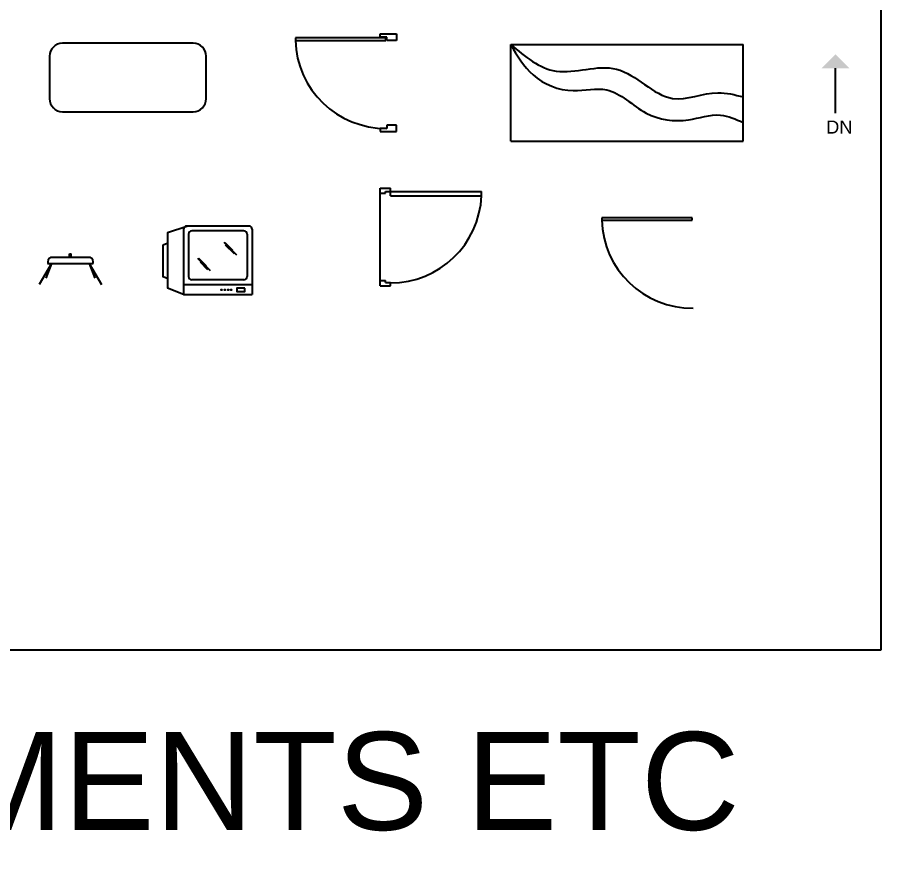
# Model space of a CAD drawing. Header units: metres. Extents: x 3586 to 7307, y 3108 to 6437.
# Drawn here: x 4054.568 to 4055.301, y 3257.747 to 3258.459 of the extents above; entities that cross this region are included whole.
import ezdxf

# ---------------------------------------------------------------- set-up
doc = ezdxf.new("R2010")
doc.units = ezdxf.units.M
doc.linetypes.add('DASHED', pattern=[0.75, 0.5, -0.25])
doc.layers.add('DOORS', color=170, linetype='Continuous')
doc.layers.add('FURNITURE', color=40, linetype='Continuous')
doc.styles.get("Standard").update_dxf_attribs({"font": 'arial.ttf'})

msp = doc.modelspace()

# ---------------------------------------------------------------- hatches: boundary and pattern name
msp.add_hatch(color=256).paths.add_polyline_path([(4055.26228, 3258.42782), (4055.27402, 3258.41608), (4055.25054, 3258.41608)])

# ---------------------------------------------------------------- linework, layer by layer
for p, q in [((4055.30053, 3258.89069), (4055.30053, 3257.92228)), ((4054.71745, 3258.43723), (4054.60677, 3258.43723)), ((4054.98675, 3258.43603), (4055.1839, 3258.43603)), ((4054.98675, 3258.35406), (4054.98675, 3258.43603)), ((4055.1839, 3258.35406), (4055.1839, 3258.43603)), ((4054.5957, 3258.42616), (4054.5957, 3258.39019)), ((4054.72852, 3258.39019), (4054.72852, 3258.42616)), ((4055.26228, 3258.37784), (4055.26228, 3258.41608)), ((4054.60677, 3258.37912), (4054.71745, 3258.37912)), ((4054.98675, 3258.35406), (4055.1839, 3258.35406)), ((4055.30053, 3257.92228), (4053.86231, 3257.92228))]:
    msp.add_line(p, q)
for centre, start, end in [((4054.60677, 3258.42616), 90, 180), ((4054.71745, 3258.42616), 0, 90), ((4054.60677, 3258.39019), 180, 270), ((4054.71745, 3258.39019), 270, 0)]:
    msp.add_arc(centre, 0.01107, start, end)
for points in [[(4054.98675, 3258.43603), (4055.02524, 3258.41363), (4055.07645, 3258.41523), (4055.12405, 3258.39047), (4055.16246, 3258.39526), (4055.1839, 3258.39166)], [(4054.98675, 3258.43603), (4055.00574, 3258.41032), (4055.03984, 3258.39705), (4055.06815, 3258.39763), (4055.10166, 3258.37802), (4055.13748, 3258.37225), (4055.16464, 3258.37629), (4055.1839, 3258.36994)]]:
    msp.add_spline(points, degree=3)
at = {"layer": 'DOORS'}
for p, q in [((4054.80415, 3258.44176), (4054.80415, 3258.43968)), ((4054.80415, 3258.43968), (4054.88091, 3258.43968)), ((4054.88091, 3258.44176), (4054.80417, 3258.44176)), ((4054.87607, 3258.44522), (4054.8899, 3258.44522)), ((4054.87607, 3258.44245), (4054.87607, 3258.44522)), ((4054.8816, 3258.44245), (4054.87607, 3258.44245)), ((4054.88091, 3258.43968), (4054.88091, 3258.44176)), ((4054.8816, 3258.43968), (4054.8816, 3258.44245)), ((4054.8899, 3258.43968), (4054.8816, 3258.43968)), ((4054.8899, 3258.44522), (4054.8899, 3258.43968)), ((4054.8899, 3258.36774), (4054.8816, 3258.36774)), ((4054.8816, 3258.36774), (4054.8816, 3258.36497)), ((4054.8899, 3258.3622), (4054.8899, 3258.36774)), ((4054.87607, 3258.36497), (4054.87607, 3258.3622)), ((4054.8816, 3258.36497), (4054.87607, 3258.36497)), ((4054.87607, 3258.3622), (4054.8899, 3258.3622)), ((4054.87604, 3258.23135), (4054.87604, 3258.31433)), ((4054.87604, 3258.31433), (4054.88494, 3258.31433)), ((4054.88494, 3258.30767), (4054.88494, 3258.31433)), ((4054.87604, 3258.30989), (4054.88049, 3258.30989)), ((4054.88049, 3258.31137), (4054.962, 3258.31137)), ((4054.88049, 3258.30989), (4054.88049, 3258.31137)), ((4054.88494, 3258.30767), (4054.962, 3258.30767)), ((4054.962, 3258.30767), (4054.962, 3258.31137)), ((4055.06396, 3258.28914), (4055.06396, 3258.28706)), ((4055.06396, 3258.28706), (4055.14072, 3258.28706)), ((4055.14072, 3258.28914), (4055.06398, 3258.28914)), ((4055.14072, 3258.28706), (4055.14072, 3258.28914)), ((4054.87604, 3258.23579), (4054.88049, 3258.23579)), ((4054.88049, 3258.23431), (4054.88049, 3258.23579)), ((4054.88049, 3258.23431), (4054.88494, 3258.23431)), ((4054.88494, 3258.23135), (4054.88494, 3258.23431)), ((4054.87604, 3258.23135), (4054.88494, 3258.23135))]:
    msp.add_line(p, q, dxfattribs=at)
at = {"layer": 'DOORS', "linetype": 'DASHED'}
for centre in [(4054.88091, 3258.44176), (4055.14072, 3258.28914)]:
    msp.add_arc(centre, 0.07679, 181.54866, 270.51616, dxfattribs=at)
at = {"layer": 'DOORS'}
msp.add_arc((4054.88494, 3258.311), 0.07713, 270, 357.5224, dxfattribs=at)
at = {"layer": 'FURNITURE'}
for p, q in [((4054.6956, 3258.27656), (4054.71209, 3258.28209)), ((4054.70933, 3258.27933), (4054.70933, 3258.22398)), ((4054.76467, 3258.28209), (4054.71209, 3258.28209)), ((4054.76052, 3258.27794), (4054.71624, 3258.27794)), ((4054.76744, 3258.27933), (4054.76744, 3258.22398)), ((4054.6956, 3258.27656), (4054.6956, 3258.22952)), ((4054.71348, 3258.27517), (4054.71348, 3258.2392)), ((4054.76329, 3258.27517), (4054.76329, 3258.2392)), ((4054.6956, 3258.26719), (4054.69188, 3258.26581)), ((4054.69188, 3258.26581), (4054.69188, 3258.23888)), ((4054.59684, 3258.25573), (4054.63005, 3258.25573)), ((4054.61275, 3258.25849), (4054.61414, 3258.25849)), ((4054.61275, 3258.25573), (4054.61275, 3258.25849)), ((4054.61414, 3258.25573), (4054.61414, 3258.25849)), ((4054.59412, 3258.25019), (4054.63277, 3258.25019)), ((4054.6956, 3258.2375), (4054.69188, 3258.23888)), ((4054.76052, 3258.23644), (4054.71624, 3258.23644)), ((4054.70933, 3258.22398), (4054.6956, 3258.22952)), ((4054.76744, 3258.23228), (4054.70933, 3258.23228)), ((4054.70933, 3258.22398), (4054.76744, 3258.22398))]:
    msp.add_line(p, q, dxfattribs=at)
at = {"layer": 'FURNITURE', "color": 253}
for p, q in [((4054.75451, 3258.25741), (4054.74381, 3258.26809)), ((4054.75113, 3258.26149), (4054.74462, 3258.26785)), ((4054.75251, 3258.25845), (4054.74503, 3258.26592)), ((4054.73208, 3258.24399), (4054.72138, 3258.25468)), ((4054.72869, 3258.24808), (4054.72218, 3258.25444)), ((4054.73007, 3258.24503), (4054.72376, 3258.2515))]:
    msp.add_line(p, q, dxfattribs=at)
at = {"layer": 'FURNITURE', "color": 2}
for p, q in [((4054.59751, 3258.25019), (4054.58701, 3258.23253)), ((4054.59751, 3258.25019), (4054.59264, 3258.238)), ((4054.62938, 3258.25019), (4054.63425, 3258.238)), ((4054.62938, 3258.25019), (4054.63988, 3258.23253))]:
    msp.add_line(p, q, dxfattribs=at)
at = {"layer": 'FURNITURE'}
msp.add_lwpolyline([(4054.76124, 3258.22926), (4054.75451, 3258.22926), (4054.75451, 3258.22662), (4054.76124, 3258.22662)], close=True, dxfattribs=at)
for centre in [(4054.74158, 3258.22797), (4054.74438, 3258.22797), (4054.74717, 3258.22797), (4054.74976, 3258.22797)]:
    msp.add_circle(centre, 0.000413, dxfattribs=at)
for centre, radius, start, end in [((4054.71209, 3258.27933), 0.00277, 90, 180), ((4054.71624, 3258.27517), 0.00277, 90, 180), ((4054.76052, 3258.27517), 0.00277, 0, 90), ((4054.76467, 3258.27933), 0.00277, 0, 90), ((4054.59939, 3258.25104), 0.00533, 118.47198, 189.12589), ((4054.6275, 3258.25104), 0.00533, 350.87411, 61.52802), ((4054.71624, 3258.2392), 0.00277, 180, 270), ((4054.76052, 3258.2392), 0.00277, 270, 0)]:
    msp.add_arc(centre, radius, start, end, dxfattribs=at)

# ---------------------------------------------------------------- texts
for s, height, p in [('DN', 0.011068, (4055.25425, 3258.36059)), ('ELEC EQUIPMENTS ETC', 0.0830121, (4053.81497, 3257.76969))]:
    msp.add_text(s, height=height).set_placement(p)

doc.saveas('drawing.dxf')
